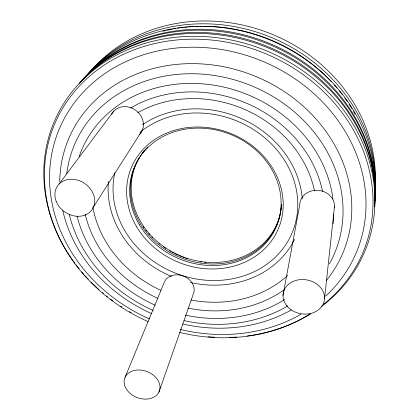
<?xml version="1.0" encoding="UTF-8"?>
<svg xmlns="http://www.w3.org/2000/svg" width="420" height="420" viewBox="0 0 420 420"><rect width="100%" height="100%" fill="white"/><g stroke="black" fill="none" stroke-linecap="round" stroke-linejoin="round"><path stroke-width="0.63" d="M324.55 298.657L334.441 206.714M283.012 295.375L299.759 204.682A17.378 15.251 6.5 0 1 318.449 190.349A17.378 15.251 6.5 0 1 334.32 207.942M158.907 392.112A18.491 13.897 21.1 0 0 139.015 369.978A18.491 13.897 21.1 0 0 128.247 391.556A18.491 13.897 21.1 0 0 158.907 392.112L193.142 294.462A15.671 12.784 21 0 0 184.333 276.449A15.671 12.784 21 0 0 164.493 281.804L125.066 377.27M93.781 206.425L142.469 129.99M59.126 183.992L113.909 110.975M148.097 321.631A167.008 146.281 21.8 0 1 65.998 102.974A167.008 146.281 21.8 0 1 309.283 79.223A167.008 146.281 21.8 0 1 323.332 304.521M310.086 313.897A167.008 146.281 21.8 0 1 179.723 332.414M83.428 78.86A164.987 145.614 21.8 0 1 270.806 45.098A164.987 145.614 21.8 0 1 374.588 203.333M80.246 82.357A166.21 146.339 21.8 0 1 268.511 46.919A166.21 146.339 21.8 0 1 374.63 205.459M287.747 305.959A140.926 122.624 21.8 0 1 184.013 320.633M153.232 310.485A140.926 122.624 21.8 0 1 69.242 214.347M66.77 173.607A140.926 122.624 21.8 0 1 242.534 82.399A140.926 122.624 21.8 0 1 329.385 263.865M284.718 299.507A132.274 114.986 21.8 0 1 185.419 315.131M155.206 305.209A132.274 114.986 21.8 0 1 77.044 216.164M79.207 156.445A132.274 114.986 21.8 0 1 215.387 85.433A132.274 114.986 21.8 0 1 332.955 199.085M333.758 214.042A132.274 114.986 21.8 0 1 333.139 223.771M149.347 318.885A160.865 140.695 21.8 0 1 68.565 111.195A160.865 140.695 21.8 0 1 298.767 81.459A160.865 140.695 21.8 0 1 325.7 296.105M301.108 314.176A160.865 140.695 21.8 0 1 180.364 329.432M59.714 181.755A148.523 129.491 21.8 0 1 249.769 74.114A148.523 129.491 21.8 0 1 326.319 280.544M291.333 309.944A148.523 129.491 21.8 0 1 182.8 324.009M151.746 313.656A148.523 129.491 21.8 0 1 62.785 210.609M287.768 275.342A114.508 99.661 21.8 0 1 191.116 300.017M160.907 290.362A114.508 99.661 21.8 0 1 92.794 206.84M137.728 112.712A114.508 99.661 21.8 0 1 314.528 190.984M294.609 239.295A98.858 86.326 21.8 0 1 190.512 282.508M171.77 276.554A98.858 86.326 21.8 0 1 108.423 181.498M142.411 124.751A98.858 86.326 21.8 0 1 242.97 119.275A98.858 86.326 21.8 0 1 302.29 198.928M284.812 289.312A123.239 107.137 21.8 0 1 188.029 308.128M157.836 298.337A123.239 107.137 21.8 0 1 85.145 214.074M130.793 107.914A123.239 107.137 21.8 0 1 322.592 191.494M281.384 204.194A76.75 67.148 21.8 0 1 178.988 256.961A76.75 67.148 21.8 0 1 147.913 146.927M281.6 204.703A76.514 67.011 21.8 0 1 186.711 258.179A76.514 67.011 21.8 0 1 139.272 157.841M142.018 153.573A76.514 67.011 21.8 0 1 144.338 150.497M140.191 132.169A93.917 82.042 21.8 0 1 288.335 166.971A93.917 82.042 21.8 0 1 217.303 280.471A93.917 82.042 21.8 0 1 114.86 172.641M74.828 263.256A168.294 147.567 21.8 0 1 107.405 60.317A168.294 147.567 21.8 0 1 335.57 100.186A168.294 147.567 21.8 0 1 321.62 306.38M310.401 314.029A168.294 147.567 21.8 0 1 247.17 336.016M236.838 337.05A168.294 147.567 21.8 0 1 229.635 337.407M214.52 337.218A168.294 147.567 21.8 0 1 208.01 336.751M131.155 312.648A168.294 147.567 21.8 0 1 129.476 311.682M121.737 306.936A168.294 147.567 21.8 0 1 120.645 306.222M112.623 300.647A168.294 147.567 21.8 0 1 110.534 299.093M107.457 296.714A168.294 147.567 21.8 0 1 106.444 295.911M103.451 293.465A168.294 147.567 21.8 0 1 102.47 292.635M99.073 289.679A168.294 147.567 21.8 0 1 91.004 282.035M88.258 279.206A168.294 147.567 21.8 0 1 84.704 275.347M83.832 274.365A168.294 147.567 21.8 0 1 81.69 271.887M79.196 268.879A168.294 147.567 21.8 0 1 75.989 264.8M87.365 74.566A162.887 144.349 21.8 0 1 272.738 41.144A162.887 144.349 21.8 0 1 374.64 198.119M83.937 78.32A164.483 145.309 21.8 0 1 270.848 43.969A164.483 145.309 21.8 0 1 374.614 201.915M79.317 83.375A166.724 146.648 21.8 0 1 268.149 47.943A166.724 146.648 21.8 0 1 374.603 206.903M162.839 31.279A159.201 141.446 21.8 0 1 165.322 30.671M166.572 30.377A159.201 141.446 21.8 0 1 172.268 29.185M173.549 28.943A159.201 141.446 21.8 0 1 175.481 28.602M177.424 28.287A159.201 141.446 21.8 0 1 179.372 27.993M180.679 27.809A159.201 141.446 21.8 0 1 183.298 27.473M184.616 27.321A159.201 141.446 21.8 0 1 187.257 27.043M188.58 26.922A159.201 141.446 21.8 0 1 194.549 26.507M195.883 26.444A159.201 141.446 21.8 0 1 198.544 26.35M199.878 26.318A159.201 141.446 21.8 0 1 201.873 26.292M203.201 26.287A159.201 141.446 21.8 0 1 331.286 81.596M334.399 85.013A159.201 141.446 21.8 0 1 336.992 88.006M339.512 91.061A159.201 141.446 21.8 0 1 342.353 94.694M344.689 97.86A159.201 141.446 21.8 0 1 347.308 101.603M349.099 104.307A159.201 141.446 21.8 0 1 351.829 108.67M353.446 111.416A159.201 141.446 21.8 0 1 354.995 114.172M92.348 69.148A159.978 142.579 21.8 0 1 273.562 34.892A159.978 142.579 21.8 0 1 374.966 188.003M89.03 72.786A161.516 143.519 21.8 0 1 273.068 38.168A161.516 143.519 21.8 0 1 374.714 194.271M205.978 262.537A78.635 68.948 21.8 0 1 204.692 262.406M201.474 261.986A78.635 68.948 21.8 0 1 200.183 261.786M187.525 258.746A78.635 68.948 21.8 0 1 185.672 258.132M184.438 257.696A78.635 68.948 21.8 0 1 182.6 257.014M181.377 256.531A78.635 68.948 21.8 0 1 179.555 255.78M178.353 255.255A78.635 68.948 21.8 0 1 174.793 253.575M173.628 252.987A78.635 68.948 21.8 0 1 171.911 252.073M170.777 251.449A78.635 68.948 21.8 0 1 169.659 250.803M165.79 248.414A78.635 68.948 21.8 0 1 163.622 246.95M159.952 244.246A78.635 68.948 21.8 0 1 158.933 243.437M152.691 237.909A78.635 68.948 21.8 0 1 151.778 237.001M149.562 234.68A78.635 68.948 21.8 0 1 148.701 233.725M146.617 231.289A78.635 68.948 21.8 0 1 145.814 230.297M143.887 227.771A78.635 68.948 21.8 0 1 143.152 226.753M111.62 114.109A17.441 15.393 36.9 0 1 135.922 110.444A17.441 15.393 36.9 0 1 139.303 134.799M136.343 226.291A79.611 69.51 21.8 0 0 271.924 240.23A79.611 69.51 21.8 0 0 206.488 127.465A79.611 69.51 21.8 0 0 136.343 226.291M139.115 224.322A76.986 67.284 21.8 0 0 270.249 237.584A76.986 67.284 21.8 0 0 206.813 128.536A76.986 67.284 21.8 0 0 139.115 224.322M56.144 201.196A20.963 17.367 33.5 0 0 90.2 211.843A20.963 17.367 33.5 0 0 78.089 180.28A20.963 17.367 33.5 0 0 56.144 201.196M286.598 305.566A20.879 17.178 9.8 0 0 322.492 305.351A20.879 17.178 9.8 0 0 302.279 279.52A20.879 17.178 9.8 0 0 286.598 305.566"/></g></svg>
